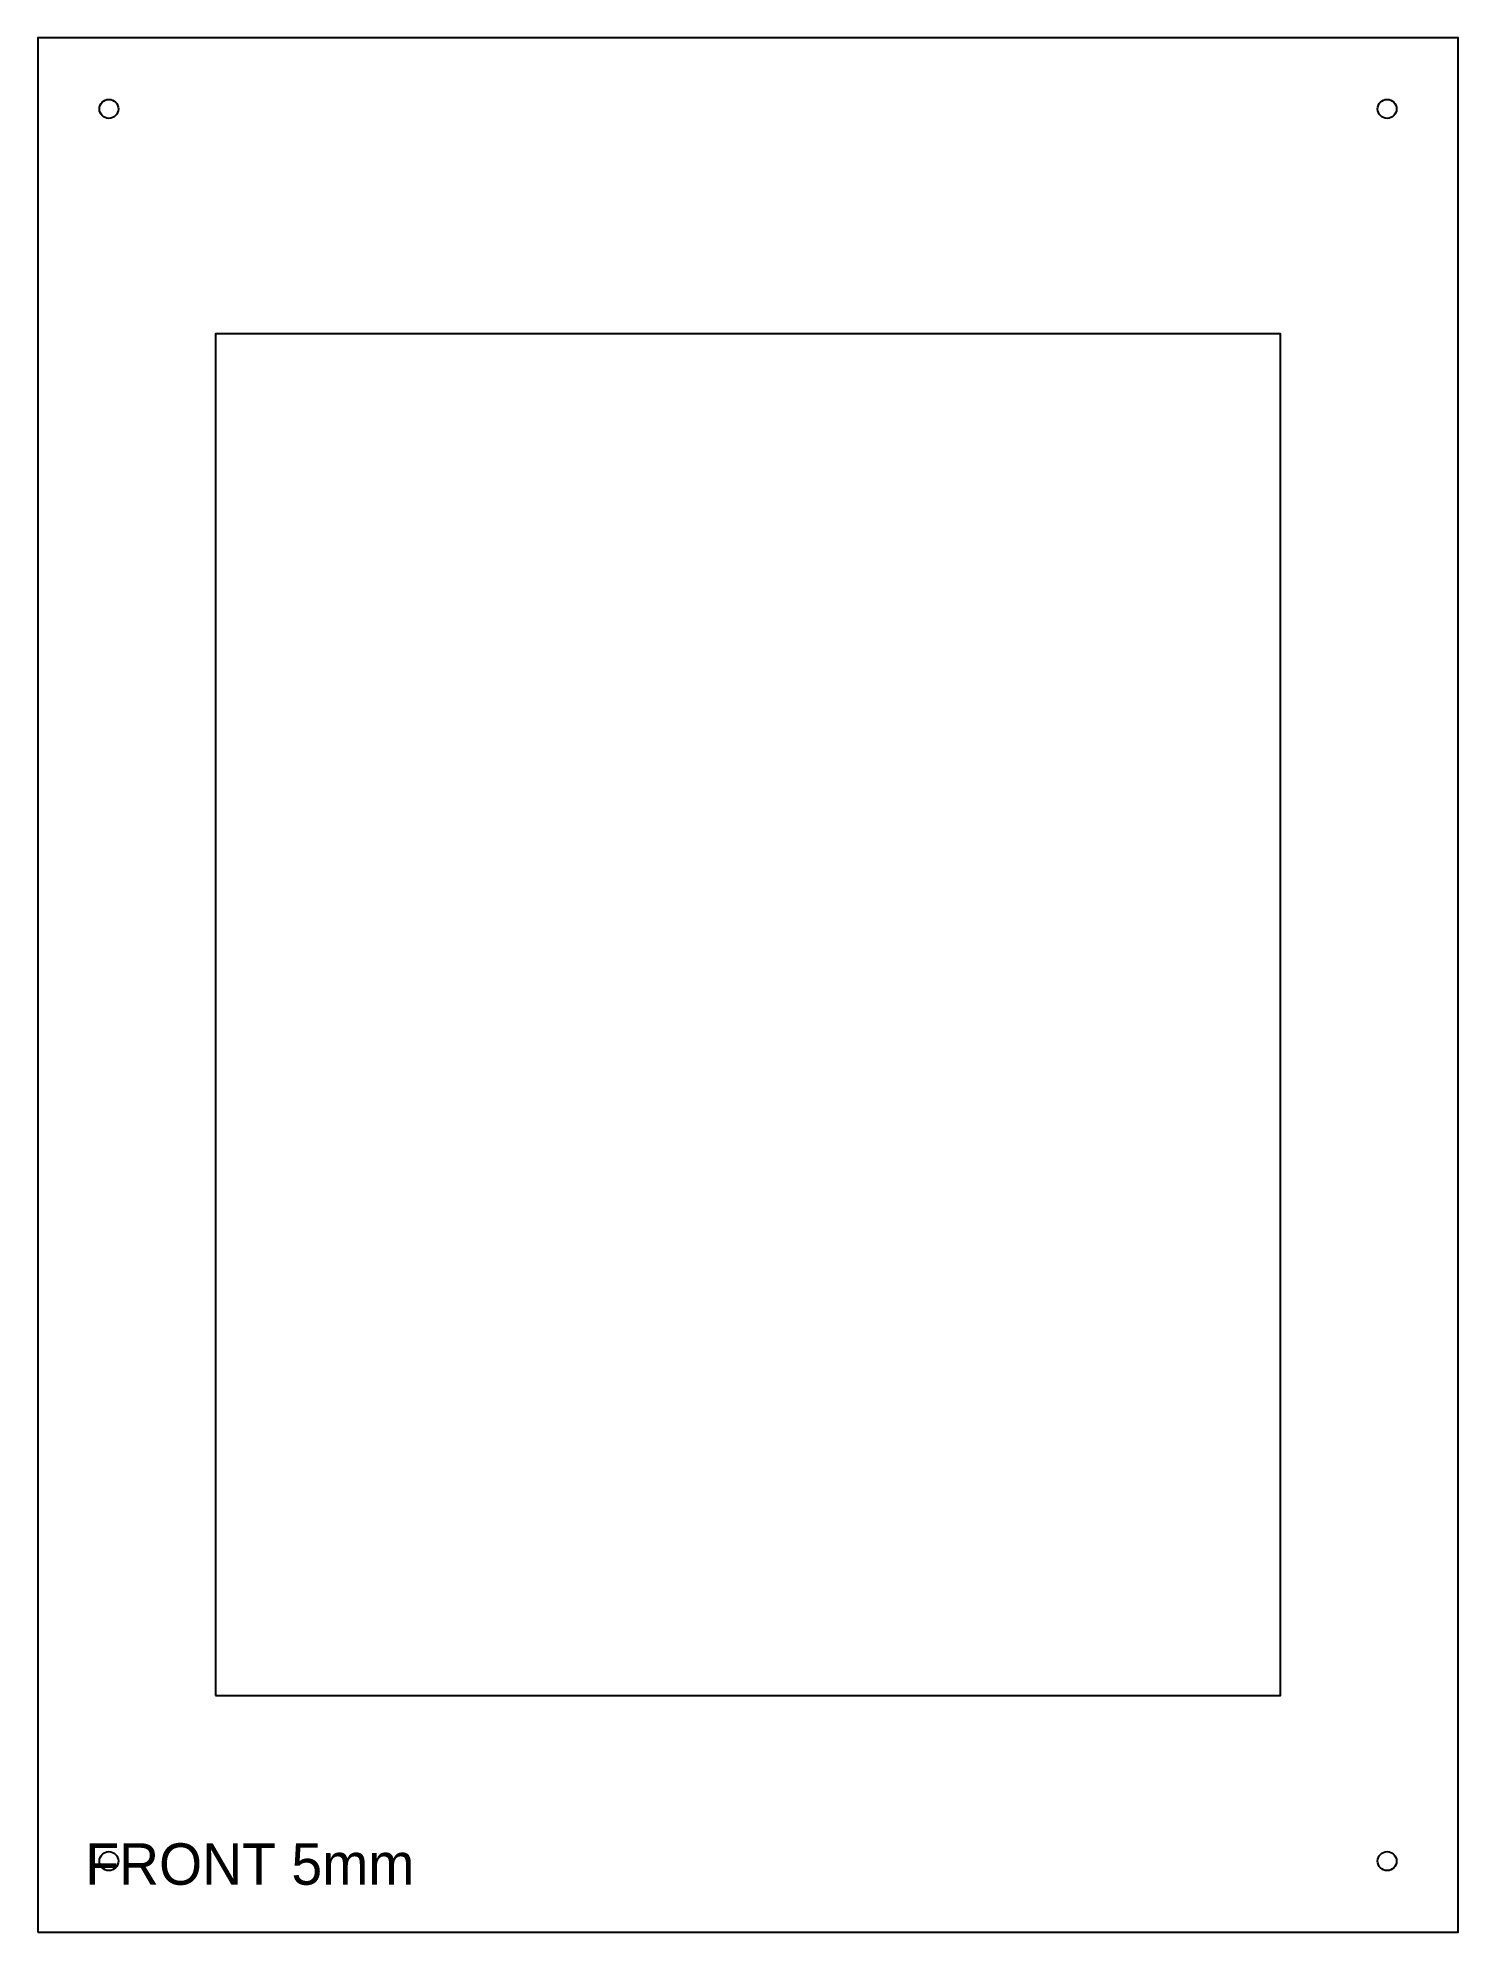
# Model space of a CAD drawing. Header units: millimetres. Extents: x 0 to 240, y 0 to 320.
import ezdxf

# ---------------------------------------------------------------- set-up
doc = ezdxf.new("R2010")
doc.units = ezdxf.units.MM
doc.layers.add('CUT', color=1, linetype='Continuous')
doc.layers.add('ENGRAVE', color=5, linetype='Continuous')

msp = doc.modelspace()

# ---------------------------------------------------------------- linework, layer by layer
at = {"layer": 'CUT'}
for points in [[(0, 0), (240, 0), (240, 320), (0, 320)], [(30, 40), (210, 40), (210, 270), (30, 270)]]:
    msp.add_lwpolyline(points, close=True, dxfattribs=at)
for centre in [(12, 308), (228, 308), (12, 12), (228, 12)]:
    msp.add_circle(centre, 1.6, dxfattribs=at)

# ---------------------------------------------------------------- texts
at = {"layer": 'ENGRAVE'}
msp.add_text('FRONT 5mm', height=7, dxfattribs=at).set_placement((8, 8))

doc.saveas('drawing.dxf')
